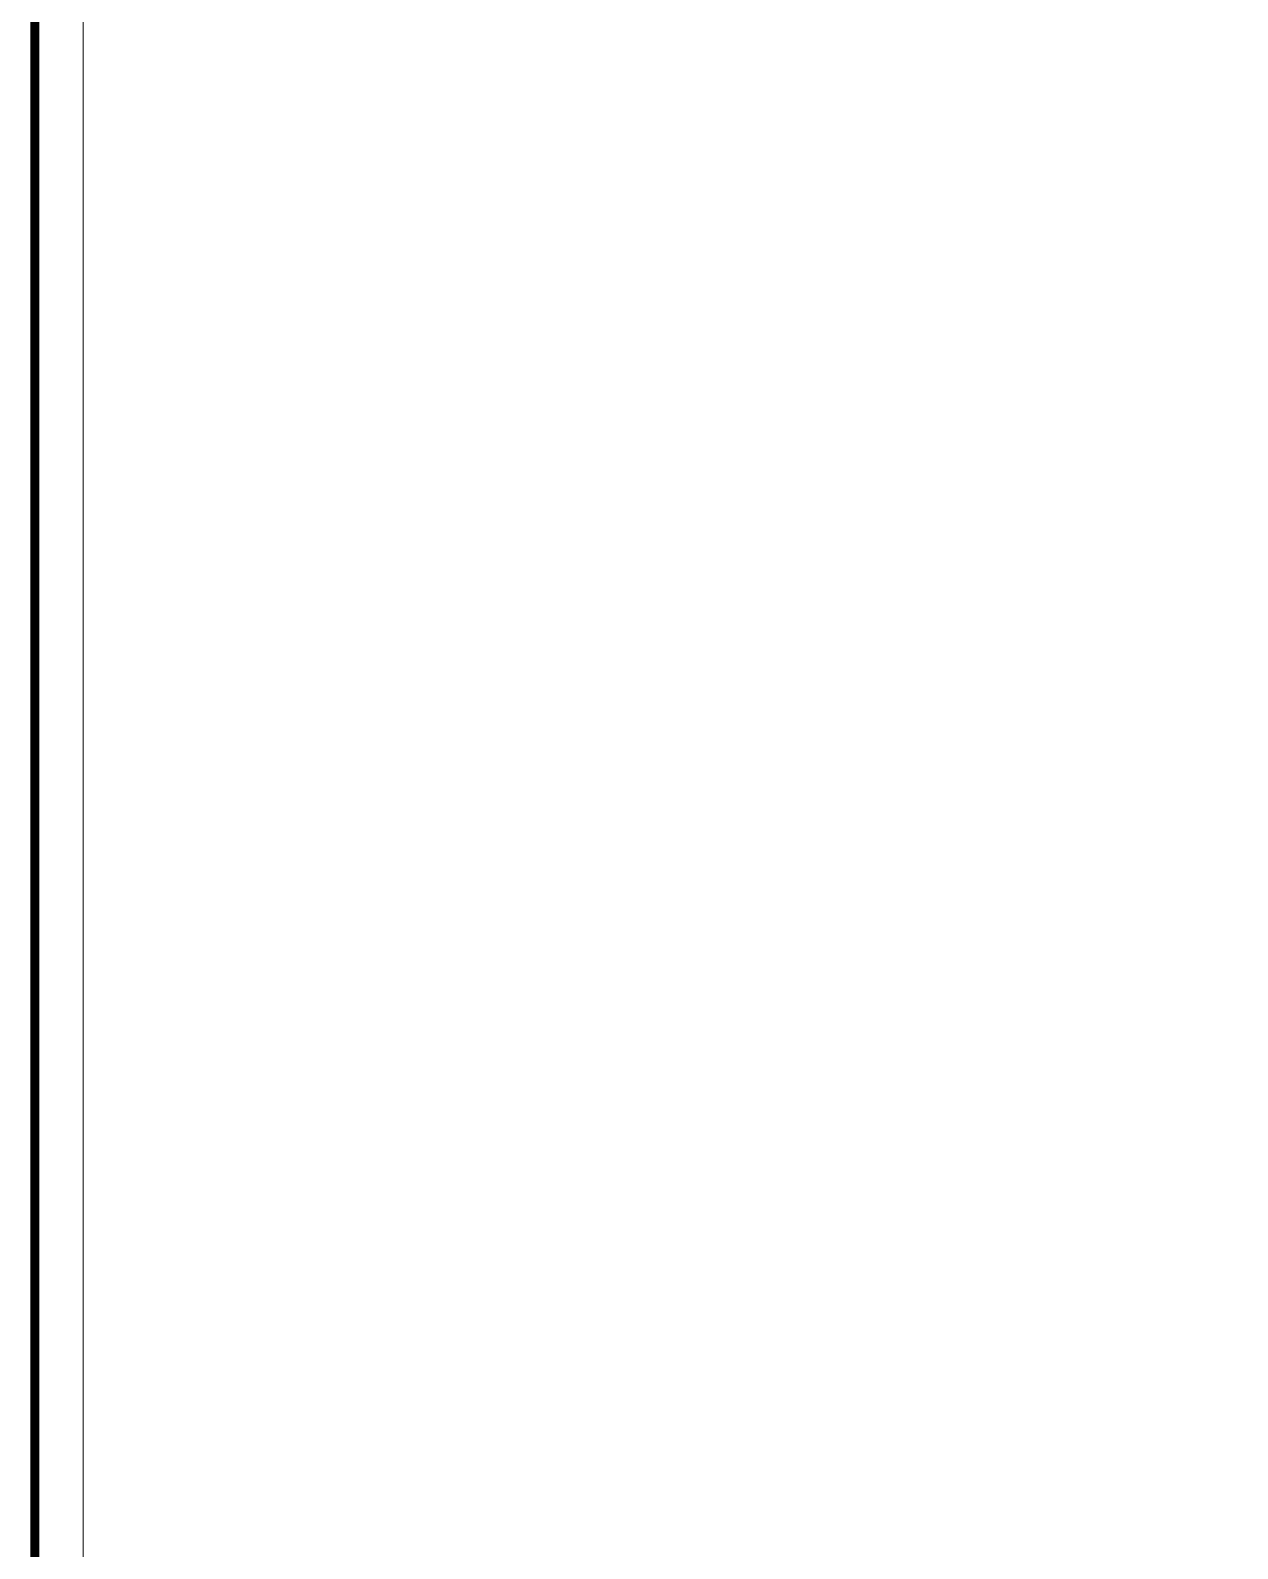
# Model space of a CAD drawing. Header units: millimetres. Extents: x -5 to 817, y 96 to 1062.
# Drawn here: x 2.2 to 134.2, y 261.8 to 427.9 of the extents above; entities that cross this region are included whole.
import ezdxf

# ---------------------------------------------------------------- set-up
doc = ezdxf.new("R2010")
doc.units = ezdxf.units.MM
doc.layers.add('PDF_0', color=7, linetype='Continuous')

msp = doc.modelspace()

# ---------------------------------------------------------------- linework, layer by layer
at = {"layer": 'PDF_0', "lineweight": 0, "const_width": 0.9893693408203034}
msp.add_lwpolyline([(2.699042504882811, 1061.44795028684), (816.4553253295704, 1061.44795028684), (816.4553253295704, 96.23571087157984), (2.699042504882811, 96.23571087157984)], close=True, dxfattribs=at)
at = {"layer": 'PDF_0', "lineweight": 0}
for points in [[(7.97567898925763, 1056.171313802465), (807.4685538171193, 1056.171313802465), (807.4685538171193, 143.3956494506802), (7.97567898925763, 143.3956494506802)], [(7.97567898925763, 143.3956494506802), (807.4685538171193, 143.3956494506802), (807.4685538171193, 1056.171313802465), (7.97567898925763, 1056.171313802465)]]:
    msp.add_lwpolyline(points, close=True, dxfattribs=at)

doc.saveas('drawing.dxf')
